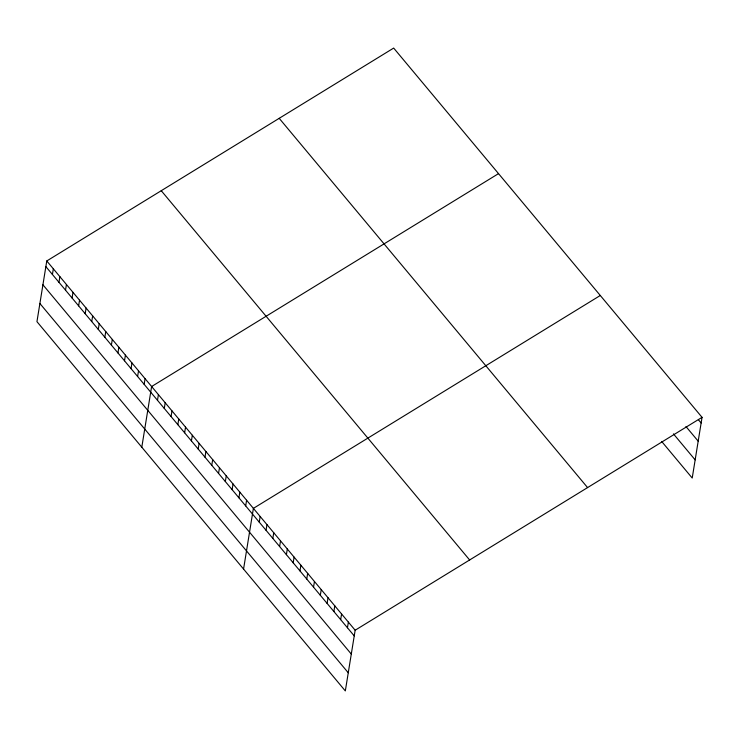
<?xml version="1.0" encoding="UTF-8"?>
<svg xmlns="http://www.w3.org/2000/svg" width="739" height="739" viewBox="0 0 739 739"><rect width="100%" height="100%" fill="white"/><g stroke="black" fill="none" stroke-linecap="round" stroke-linejoin="round"><path stroke-width="1.11" d="M46.779 260.959L36.95 321.659L345.325 690.928L355.154 630.228L46.779 260.959L393.675 48.072L702.05 417.341L692.221 478.041L661.691 441.479M52.414 274.474L53.337 268.811M58.972 282.316L59.887 276.654M65.522 290.168L66.436 284.506M72.071 298.011L72.995 292.348M78.63 305.863L79.544 300.191M85.179 313.706L86.103 308.043M91.738 321.557L92.652 315.886M98.287 329.4L99.202 323.737M104.836 337.252L105.76 331.58M111.395 345.095L112.31 339.432M117.944 352.946L118.859 347.275M124.503 360.789L125.418 355.126M131.052 368.641L131.967 362.969M137.602 376.484L138.526 370.821M144.16 384.326L145.075 378.664M141.796 447.206L151.624 386.515L498.52 173.628M157.49 400.298L158.414 394.635M164.28 408.427L165.194 402.764M171.06 416.547L171.984 410.884M177.85 424.676L178.764 419.004M184.63 432.795L185.544 427.133M191.419 440.924L192.334 435.253M198.2 449.044L199.114 443.382M204.98 457.173L205.904 451.501M211.77 465.293L212.684 459.63M218.55 473.413L219.474 467.75M225.34 481.542L226.254 475.879M232.12 489.661L233.034 483.999M238.909 497.79L239.824 492.128M245.69 505.91L246.604 500.248M243.565 569.067L253.394 508.367L600.29 295.489M259.26 522.159L260.174 516.496M266.04 530.288L266.964 524.616M272.83 538.408L273.744 532.745M279.61 546.537L280.524 540.865M286.399 554.656L287.314 548.994M293.18 562.776L294.094 557.114M299.96 570.905L300.884 565.243M306.75 579.025L307.664 573.362M313.53 587.154L314.454 581.491M320.32 595.274L321.234 589.611M327.1 603.403L328.014 597.731M333.88 611.522L334.804 605.86M340.67 619.651L341.584 613.98M347.45 627.771L348.374 622.109M355.154 630.228L702.05 417.341M698.42 419.761L701.135 423.013M685.977 426.542L698.189 441.165M673.451 433.885L695.159 459.88M279.203 118.323L587.579 487.592M161.259 190.708L469.634 559.977M45.864 266.622L354.24 635.891M42.917 284.783L351.293 654.052M39.888 303.498L348.263 672.767"/></g></svg>
